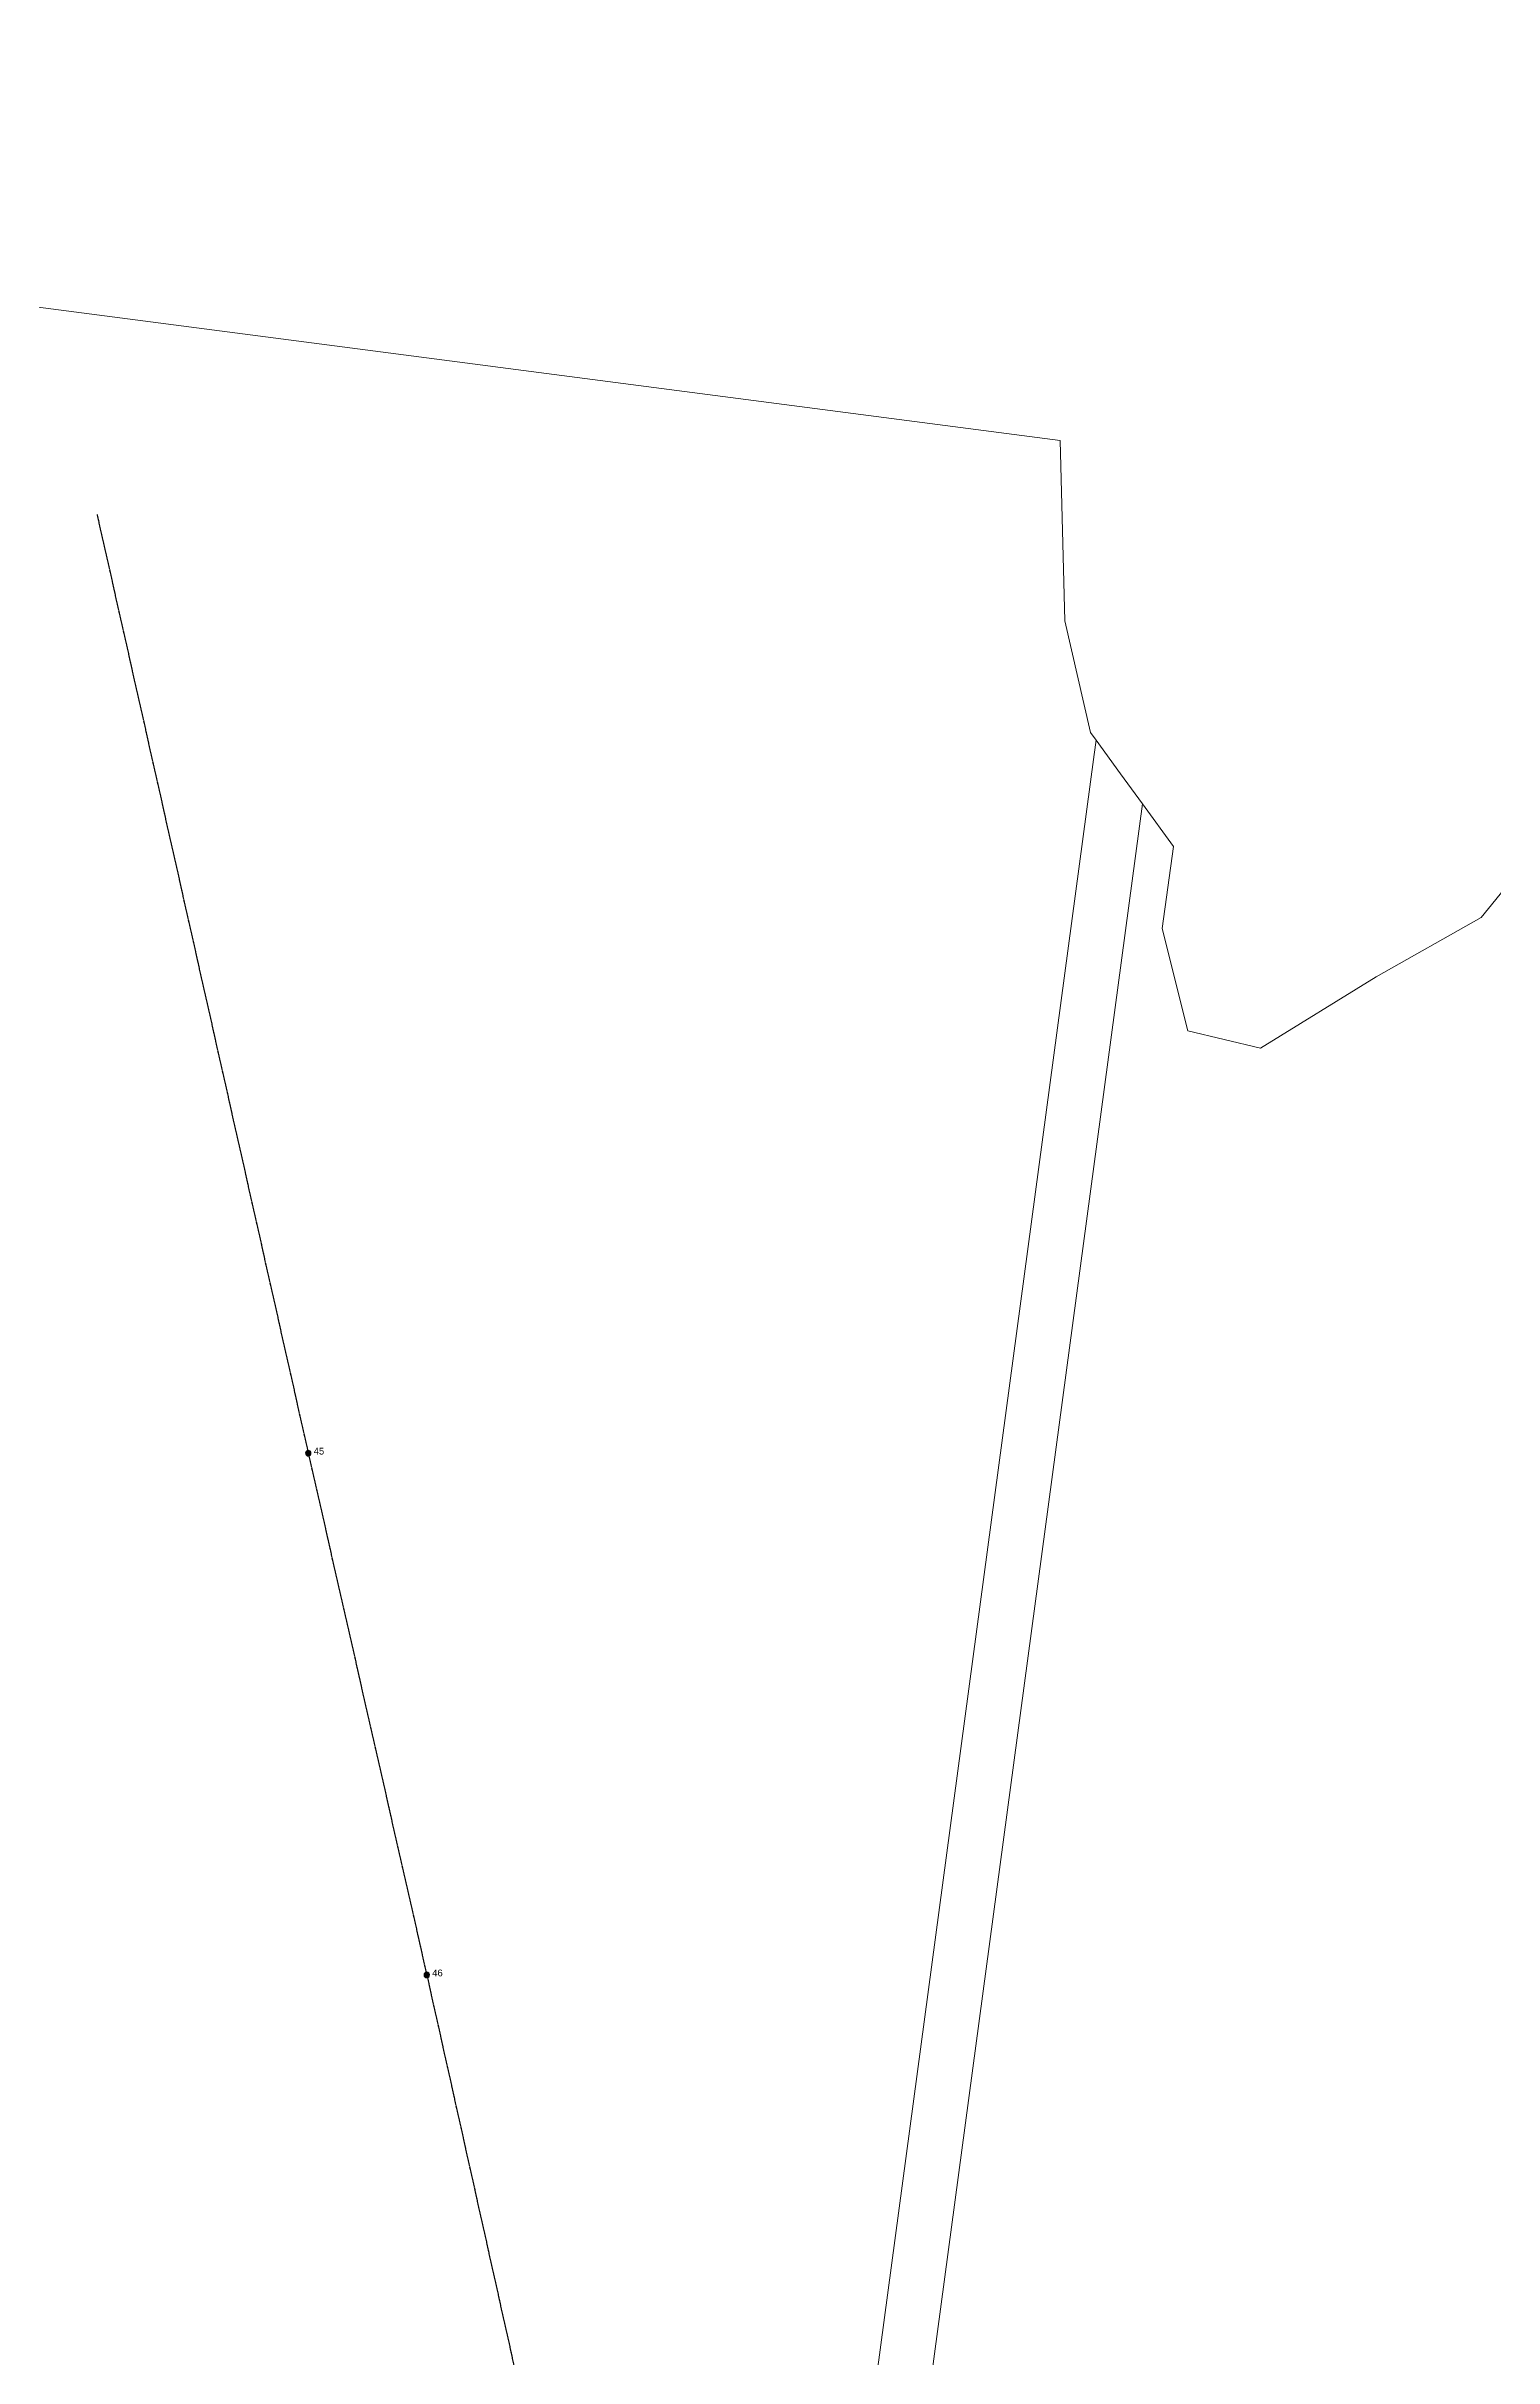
# Model space of a CAD drawing. Header units: metres. Extents: x 206144 to 214764, y 6366407 to 6371688.
# Drawn here: x 212228 to 212763, y 6370834 to 6371688 of the extents above; entities that cross this region are included whole.
import ezdxf
from ezdxf.enums import TextEntityAlignment as Align

# ---------------------------------------------------------------- set-up
doc = ezdxf.new("R2010")
doc.units = ezdxf.units.M
doc.linetypes.add('Cable Exist OH', pattern=[1, 1, 0])
doc.layers.get('0').update_dxf_attribs({"color": 6})
doc.layers.add('Cadastre Land Parcels_SP_EXT', color=9, linetype='Continuous', lineweight=5)
doc.layers.add('Cadastre Roads_SP_EXT', color=9, linetype='Continuous', lineweight=5)
doc.layers.add('Mains_HV_EXT', color=7, linetype='Continuous')
doc.layers.add('SupportsOH_SP_TR_HV_LV_SL_EXT', color=7, linetype='Continuous')
doc.styles.add('POLE_LABEL', font='arial.ttf')
doc.styles.get("Standard").update_dxf_attribs({"font": 'arial.ttf'})

# ---------------------------------------------------------------- blocks, each defined once
blk = doc.blocks.new('POLE_EXT')
blk.add_hatch(color=256).paths.add_polyline_path([(-1, 0, 1), (1, 0, 1)])
blk.add_lwpolyline([(-1, 0, 1), (1, 0, 1)], format="xyb", close=True)
for tag, height, flags, p in [('pNumber', 2.5, 8, (-17.84, 2.07)), ('OWNED_BY', 0.2, 9, (1.35, -0.4)), ('SPECIAL_USE', 0.2, 9, (1.35, -0.8)), ('STATE', 0.2, 9, (1.35, -1)), ('cLV', 0.2, 9, (1.35, -1.4)), ('hDepth', 0.2, 9, (1.35, -1.6)), ('hDia', 0.2, 9, (1.35, -1.8)), ('cHV', 0.2, 9, (1.35, -2)), ('cLinedev', 0.2, 9, (1.35, -3.4)), ('pExisting', 0.2, 9, (1.35, -3.8)), ('pFooting', 0.2, 9, (1.35, -4.4)), ('pNew', 0.2, 9, (1.35, -4.6)), ('pRelocate', 0.2, 9, (1.35, -5)), ('pRemove', 0.2, 9, (1.35, -5.2)), ('pReplace', 0.2, 9, (1.35, -5.4)), ('pStay', 0.2, 9, (1.35, -5.6)), ('pType', 0.2, 9, (1.35, -5.8)), ('cspan', 0.2, 9, (1.35, -6)), ('STREETNAME', 0.2, 9, (1.35, -6.2)), ('SUBURB', 0.2, 9, (1.35, -6.4)), ('OPERATED_BY', 0.2, 9, (1.36, -7.01)), ('PARENT', 0.2, 9, (1.35, -0.6)), ('USAGE', 0.2, 9, (1.35, -1.2)), ('LBRACKET', 0.2, 9, (1.35, -2.2)), ('LExisting', 0.2, 9, (1.35, -2.4)), ('LANTNUMBER', 0.2, 9, (1.35, -2.6)), ('LOther', 0.2, 9, (1.35, -2.8)), ('LRemove', 0.2, 9, (1.35, -3)), ('LEGEND', 0.2, 9, (1.35, -3.2)), ('LOCATION', 0.2, 9, (1.35, -3.6)), ('PFNUMBER', 0.2, 9, (1.35, -4)), ('NEWPFNUMBER', 0.2, 9, (1.35, -4.2)), ('NOTES', 0.2, 9, (1.35, -6.6)), ('MAINTAINED_BY', 0.2, 9, (1.36, -6.81))]:
    blk.add_attdef(tag, text='', height=height, dxfattribs=dict(flags=flags)).set_placement(p, align=Align.MIDDLE_LEFT)
at = {"style": 'POLE_LABEL'}
for tag, height, flags, p in [('STRUCTURE_PLANT_NUMBER', 0.2, 9, (1.35, 0.03)), ('ASSET_NUM', 2.5, 8, (2, 2)), ('STREET_CODE', 0.2, 9, (1.35, -0.2))]:
    blk.add_attdef(tag, text='', height=height, dxfattribs=dict(at, flags=flags)).set_placement(p, align=Align.MIDDLE_LEFT)
at = {"flags": 1}
blk.add_attdef('Z', (1.35, -7.33), '', height=0.2, dxfattribs=at)

msp = doc.modelspace()

# ---------------------------------------------------------------- linework, layer by layer
at = {"layer": 'Cadastre Land Parcels_SP_EXT', "linetype": 'Continuous'}
for points in [[(212604.72, 6371475.74), (212602.98, 6371542.43), (212184.68, 6371597.04), (211678.78, 6371663.06), (211680.86, 6371678.78), (211609.76, 6371688.14), (211603.25, 6371638), (211580.98, 6371623.03), (211557.44, 6371442.27), (211351.53, 6371468.25), (211326.23, 6371451.19), (211259.1, 6371459.67), (211239.5, 6371304.86), (211215.03, 6371111.57), (212035.6, 6371002.34), (212008.54, 6370800.4), (212522.93, 6370735.74), (212615.55, 6371426.39), (212616.26, 6371431.67), (212614.18, 6371434.54), (212604.72, 6371475.74)], [(212857.52, 6371479.81), (212832.28, 6371471.39), (212802.83, 6371420.66), (212758.47, 6371366.09), (212719.76, 6371344.18), (212677, 6371317.83), (212650.14, 6371324.25), (212640.62, 6371362.09), (212644.81, 6371392.34), (212633.36, 6371408.12), (212535.87, 6370681.05), (213174.53, 6370597.51), (213287.7, 6371453.97), (213081.67, 6371481.31), (212944.22, 6371456.24), (212857.52, 6371479.81)]]:
    msp.add_lwpolyline(points, close=True, dxfattribs=at)
at = {"layer": 'Cadastre Roads_SP_EXT', "linetype": 'Continuous'}
msp.add_lwpolyline([(212496.87, 6370389.72), (212499.57, 6370409.67), (212535.87, 6370681.05), (212633.36, 6371408.12), (212625.32, 6371419.19), (212616.26, 6371431.67), (212615.55, 6371426.39), (212522.94, 6370735.74), (212515.96, 6370683.66), (212479.69, 6370412.76), (212478.34, 6370402.84), (212476.99, 6370392.81), (212403.59, 6369845.37), (212415.07, 6369843.39), (212423.48, 6369841.95), (212496.87, 6370389.72)], close=True, dxfattribs=at)
at = {"layer": 'Mains_HV_EXT', "color": 7, "linetype": 'Cable Exist OH'}
msp.add_lwpolyline([(212247.18, 6371515.08), (212272.9, 6371400.76), (212325.21, 6371168.18), (212369, 6370975.35), (212405.7, 6370810.74), (212465.3, 6370546.65)], dxfattribs=at)

# ---------------------------------------------------------------- block references
at = {"layer": 'SupportsOH_SP_TR_HV_LV_SL_EXT'}
ref = msp.add_blockref('POLE_EXT', (212325.21, 6371168.18), dxfattribs=at)
ref.add_attrib('ASSET_NUM', '45', dxfattribs={"layer": '0', "height": 2.5, "style": 'POLE_LABEL'}).set_placement((212327.21, 6371168.93), align=Align.MIDDLE_LEFT)
ref = msp.add_blockref('POLE_EXT', (212369, 6370975.35), dxfattribs=at)
ref.add_attrib('ASSET_NUM', '46', dxfattribs={"layer": '0', "height": 2.5, "style": 'POLE_LABEL'}).set_placement((212371, 6370976.1), align=Align.MIDDLE_LEFT)

doc.saveas('drawing.dxf')
